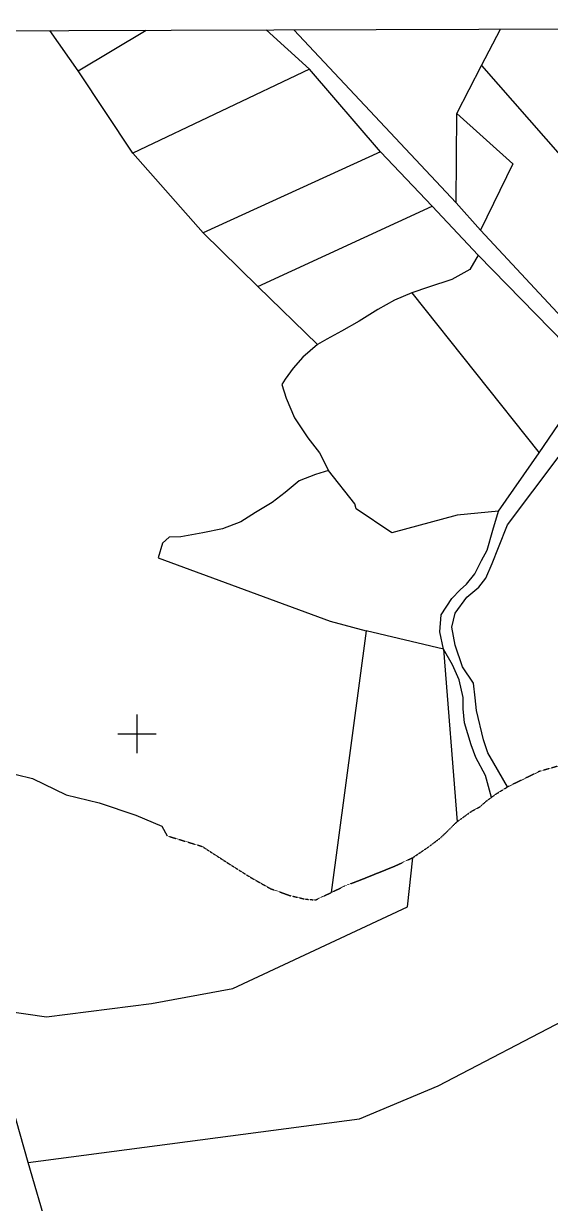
# Model space of a CAD drawing. Header units: millimetres. Extents: x 585668 to 596421, y 1344570 to 1349375.
# Drawn here: x 593366 to 593913, y 1348116 to 1349341 of the extents above; entities that cross this region are included whole.
import ezdxf

# ---------------------------------------------------------------- set-up
doc = ezdxf.new("R2010")
doc.units = ezdxf.units.MM
doc.linetypes.add('HIDDEN', pattern=[0.375, 0.25, -0.125])
for name, color, linetype in [('2', 7, 'Continuous'), ('3', 7, 'Continuous'), ('42', 7, 'Continuous'), ('43', 7, 'Continuous')]:
    doc.layers.add(name, color=color, linetype=linetype)

# ---------------------------------------------------------------- blocks, each defined once
blk = doc.blocks.new('COORD')
at = {"layer": '42', "color": 2, "linetype": 'Continuous'}
for p, q in [((0, -2), (0, 2)), ((-2, 0), (2, 0))]:
    blk.add_line(p, q, dxfattribs=at)
blk = doc.blocks.new('COORD$')
at = {"layer": '42', "color": 2, "linetype": 'Continuous'}
blk.add_blockref('COORD', (0, 0), dxfattribs=at)

msp = doc.modelspace()

# ---------------------------------------------------------------- linework, layer by layer
at = {"layer": '2', "color": 1, "linetype": 'Continuous'}
for p, q in [((593422.832, 1349292.157), (593393.398, 1349334.011)), ((593422.832, 1349292.157), (593493.276, 1349334.335)), ((593662.926, 1349293.865), (593618.014, 1349334.74)), ((593815.049, 1349155.101), (593646.754, 1349334.833)), ((593841.507, 1349297.924), (593861.167, 1349335.528)), ((593479.37, 1349206.675), (593422.832, 1349292.157)), ((593662.926, 1349293.865), (593479.37, 1349206.675)), ((593736.743, 1349208.326), (593662.926, 1349293.865)), ((593815.856, 1349248.093), (593841.507, 1349297.924)), ((593841.507, 1349297.924), (594016.372, 1349098.192)), ((593815.049, 1349155.101), (593815.856, 1349248.093)), ((593815.856, 1349248.093), (593874.082, 1349195.657)), ((593552.395, 1349123.921), (593479.37, 1349206.675)), ((593736.743, 1349208.326), (593552.395, 1349123.921)), ((593790.184, 1349151.771), (593736.743, 1349208.326)), ((593874.082, 1349195.657), (593840.498, 1349126.937)), ((593609.382, 1349068.423), (593790.184, 1349151.771)), ((593838.228, 1349100.998), (593790.184, 1349151.771)), ((593840.498, 1349126.937), (593815.049, 1349155.101)), ((593552.395, 1349123.921), (593609.382, 1349068.423)), ((593924.786, 1349036.181), (593840.498, 1349126.937)), ((593609.382, 1349068.423), (593671.247, 1349008.153)), ((593769.017, 1349061.851), (593901.354, 1348895.679)), ((593859.301, 1348834.992), (593901.354, 1348895.679)), ((593721.614, 1348710.723), (593685.323, 1348438.985)), ((593802.103, 1348691.82), (593721.614, 1348710.723)), ((593802.103, 1348691.82), (593816.171, 1348512.62)), ((593764.75, 1348424.389), (593770.063, 1348475.259)), ((593402.246, 1348052.156), (593370.642, 1348158.753))]:
    msp.add_line(p, q, dxfattribs=at)
for points in [[(593838.228, 1349100.998), (593829.49, 1349086.163), (593810.796, 1349075.789), (593786.489, 1349067.638), (593769.017, 1349061.851)], [(593901.354, 1348895.679), (593957.913, 1348978.379), (593838.228, 1349100.998)], [(593769.017, 1349061.851), (593751.059, 1349054.025), (593733.881, 1349044.43), (593714.441, 1349032.524), (593696.258, 1349021.901), (593680.845, 1349013.597), (593671.247, 1349008.153)], [(593671.247, 1349008.153), (593656.139, 1348995.025), (593645.839, 1348983.729), (593637.575, 1348972.203), (593634.076, 1348966.575)], [(593634.076, 1348966.575), (593638.798, 1348952.401), (593647.397, 1348931.921), (593661.333, 1348911.247), (593673.184, 1348895.63), (593682.776, 1348877.447)], [(593868.643, 1348548.782), (593854.412, 1348573.264), (593848.201, 1348584.118), (593843.487, 1348597.529), (593836.307, 1348628.187), (593834.901, 1348641.128), (593833.217, 1348656.352), (593821.859, 1348673.499), (593814.255, 1348696.023), (593810.758, 1348714.529), (593814.164, 1348729.048), (593826.186, 1348745.698), (593838.78, 1348756.257), (593846.052, 1348765.485), (593852.753, 1348780.804), (593859.186, 1348797.391), (593868.596, 1348820.87), (593974.853, 1348962.058)], [(593682.776, 1348877.447), (593669.099, 1348873.227), (593652.146, 1348866.43), (593637.79, 1348854.326), (593624.177, 1348844.01), (593607.007, 1348833.653), (593591.608, 1348824.078), (593572.628, 1348816.75), (593552.092, 1348812.452), (593529.266, 1348808.382), (593517.072, 1348808.244), (593510.279, 1348801.815), (593505.611, 1348786.519)], [(593859.301, 1348834.992), (593816.149, 1348830.945), (593748.499, 1348812.648), (593711.398, 1348837.378), (593710.072, 1348842.698), (593682.776, 1348877.447)], [(593802.103, 1348691.82), (593798.357, 1348709.815), (593799.696, 1348727.614), (593810.702, 1348744.252), (593819.247, 1348753.241), (593825.789, 1348759.412), (593834.572, 1348769.928), (593841.542, 1348783.726), (593847.528, 1348794.464), (593853.154, 1348815.36), (593859.301, 1348834.992)], [(593505.611, 1348786.519), (593684.41, 1348720.971), (593721.614, 1348710.723)], [(593851.859, 1348537.922), (593845.653, 1348560.462), (593835.8, 1348579.404), (593830.835, 1348592.558), (593823.991, 1348615.345), (593822.315, 1348629.807), (593822.444, 1348641.749), (593818.188, 1348659.992), (593811.418, 1348675.667), (593802.103, 1348691.82)], [(593358.301, 1348561.791), (593375.371, 1348557.412), (593410.357, 1348540.533), (593444.491, 1348532.283), (593482.737, 1348519.506), (593509.538, 1348507.87), (593514.976, 1348498.024)], [(593370.642, 1348158.753), (593714.964, 1348204.07), (593796.423, 1348238.275), (593934.654, 1348310.47), (593976.067, 1348335.075), (594043.727, 1348376.745), (594121.393, 1348433.517), (594157.751, 1348455.524)], [(593370.642, 1348158.753), (593325.262, 1348319.306), (593389.896, 1348310.131), (593499.01, 1348323.818), (593583.457, 1348339.511), (593764.75, 1348424.389)]]:
    msp.add_lwpolyline(points, dxfattribs=at)
at = {"layer": '3', "color": 30, "linetype": 'HIDDEN'}
msp.add_line((593857.533, 1348542.051), (593868.643, 1348548.782), dxfattribs=at)
for points in [[(594157.751, 1348455.524), (594152.151, 1348480.865), (594128.144, 1348516.922), (594107.557, 1348541.84), (594081.944, 1348561.365), (594049.8, 1348573.703), (594013.915, 1348579.393), (593971.72, 1348580.946), (593928.107, 1348572.322), (593901.76, 1348564.909), (593868.643, 1348548.782)], [(593816.171, 1348512.62), (593831.554, 1348523.719), (593839.893, 1348528.132), (593846.186, 1348533.793), (593857.533, 1348542.051)], [(593770.063, 1348475.259), (593787.471, 1348487.143), (593799.319, 1348496.169), (593816.171, 1348512.62)], [(593514.976, 1348498.024), (593551.426, 1348487.005), (593579.566, 1348468.779), (593601.817, 1348454.804), (593622.521, 1348443.099), (593641.903, 1348436.206), (593657.951, 1348432.323), (593669.14, 1348431.434), (593685.323, 1348438.985)], [(593685.323, 1348438.985), (593699.478, 1348446.005), (593718.712, 1348453.336), (593732.881, 1348459.086), (593750.594, 1348466.147), (593770.063, 1348475.259)]]:
    msp.add_lwpolyline(points, dxfattribs=at)
at = {"layer": '43', "color": 1, "linetype": 'Continuous'}
msp.add_lwpolyline([(588836.363, 1349319.229), (595647.803, 1349341.324), (595663.243, 1344731.827), (588850.773, 1344709.805), (588836.363, 1349319.229)], dxfattribs=at)

# ---------------------------------------------------------------- block references
at = {"layer": '42', "color": 2, "linetype": 'Continuous', "xscale": 10, "yscale": 10}
msp.add_blockref('COORD$', (593483.803, 1348603.948), dxfattribs=at)

doc.saveas('drawing.dxf')
